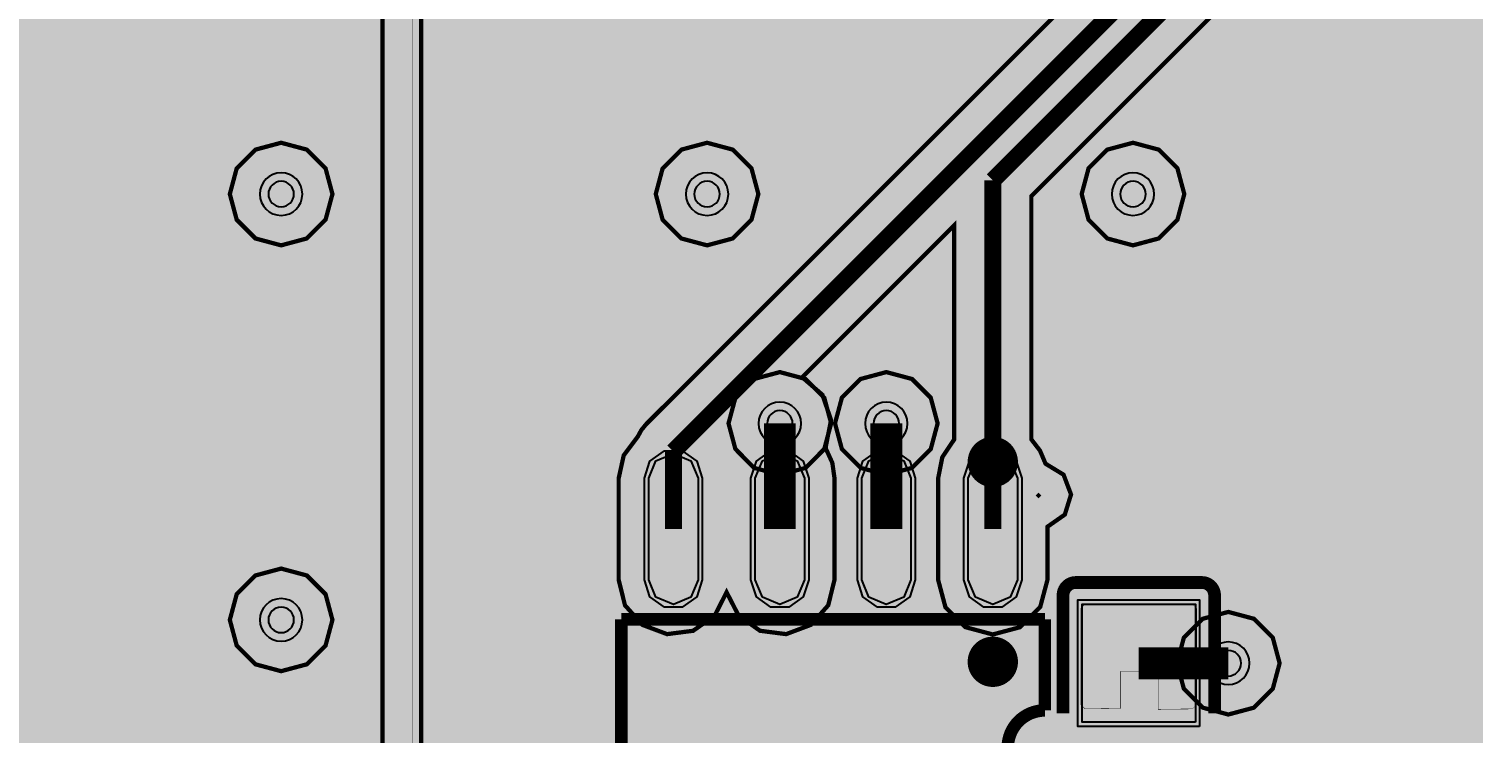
# Model space of a CAD drawing. Header units: millimetres. Extents: x -61 to 56, y -72 to 70.
# Drawn here: x -32.33 to -15.11, y -38.09 to -29.69 of the extents above; entities that cross this region are included whole.
import ezdxf

# ---------------------------------------------------------------- set-up
doc = ezdxf.new("R2010")
doc.units = ezdxf.units.MM
doc.header["$MEASUREMENT"] = 0
for name, color, linetype, true_color in [('02GND', 7, 'Continuous', 0x999966), ('03POWER', 7, 'Continuous', 0x008000), ('Bottom-Layer', 7, 'Continuous', 0x0000ff), ('Document-Layer', 7, 'Continuous', 0xffffff), ('Hole-Layer', 7, 'Continuous', 0x222222), ('Multi-Layer', 7, 'Continuous', 0xc0c0c0), ('Top-Layer', 7, 'Continuous', 0xff0000), ('Top-Paste-Mask-Layer', 7, 'Continuous', 0x808080), ('Top-Silkscreen-Layer', 7, 'Continuous', 0xffcc00), ('Top-Solder-Mask-Layer', 7, 'Continuous', 0x800080)]:
    doc.layers.add(name, color=color, linetype=linetype, true_color=true_color)

msp = doc.modelspace()

# ---------------------------------------------------------------- hatches: boundary and pattern name
at = {"layer": '02GND'}
for points in [[(-49.642, 52.153), (49.642, 52.153), (49.642, -62.142), (-49.642, -62.142)], [(-23.986, -34.398), (-23.904, -34.704), (-23.68, -34.929), (-23.374, -35.011), (-23.068, -34.929), (-22.844, -34.704), (-22.762, -34.398), (-22.844, -34.092), (-23.068, -33.868), (-23.374, -33.786), (-23.68, -33.868), (-23.904, -34.092)]]:
    msp.add_hatch(color=256, dxfattribs=at).paths.add_polyline_path(points)
at = {"layer": '03POWER'}
for points in [[(48.499, -56.042), (48.581, -56.348), (48.806, -56.572), (49.112, -56.654), (49.418, -56.571), (49.642, -56.346), (49.642, -62.142), (44.192, -62.142), (44.393, -61.957), (44.493, -61.703), (44.472, -61.43), (45.189, -61.704), (45.95, -61.804), (46.713, -61.727), (47.438, -61.475), (48.085, -61.064), (48.62, -60.514), (49.014, -59.855), (49.245, -59.123), (49.302, -58.358), (49.18, -57.601), (48.887, -56.892), (48.438, -56.269), (47.858, -55.767), (47.177, -55.412), (46.434, -55.224), (45.666, -55.212), (44.917, -55.378), (44.226, -55.712), (43.631, -56.196), (43.164, -56.805), (42.849, -57.504), (42.704, -58.258), (42.737, -59.024), (42.946, -59.763), (43.32, -60.433), (43.838, -60.999), (-43.362, -60.999), (-43.621, -61.056), (-43.831, -61.218), (-43.953, -61.453), (-43.964, -61.718), (-43.863, -61.963), (-43.667, -62.142), (-49.642, -62.142), (-49.642, -56.582), (-49.433, -56.797), (-49.148, -56.888), (-48.853, -56.832), (-49.162, -57.541), (-49.298, -58.303), (-49.253, -59.075), (-49.03, -59.816), (-48.641, -60.484), (-48.107, -61.044), (-47.458, -61.464), (-46.728, -61.722), (-45.959, -61.803), (-45.192, -61.703), (-44.469, -61.428), (-43.83, -60.992), (-43.31, -60.419), (-42.937, -59.741), (-42.732, -58.995), (-42.707, -58.222), (-42.861, -57.464), (-43.188, -56.763), (-43.668, -56.157), (-44.277, -55.679), (-44.979, -55.356), (-45.738, -55.205), (-46.511, -55.234), (-47.256, -55.443), (-47.932, -55.818), (-48.502, -56.341), (-48.5, -56.309), (-48.499, -56.277), (-48.499, 51.315), (-19.403, 51.315), (-19.629, 51.144), (-19.755, 50.889), (-19.751, 50.604), (-19.619, 50.352), (-19.388, 50.187), (-19.658, 49.977), (-19.773, 49.655), (-19.698, 49.322), (-19.455, 49.081), (-19.684, 48.858), (-19.769, 48.551), (-19.689, 48.242), (-19.463, 48.016), (-19.155, 47.934), (-18.847, 48.018), (-18.624, 48.246), (-18.545, 48.556), (-18.633, 48.863), (-18.864, 49.083), (-18.625, 49.324), (-18.551, 49.655), (-18.665, 49.975), (-18.931, 50.185), (-18.698, 50.349), (-18.565, 50.601), (-18.56, 50.887), (-18.685, 51.143), (-18.912, 51.315), (48.426, 51.315), (48.499, 51.242)], [(22.849, 14.008), (22.931, 13.703), (23.153, 13.479), (23.457, 13.396), (23.763, 13.475), (23.763, -5.557), (23.538, -5.683), (23.384, -5.89), (23.33, -6.142), (23.384, -6.394), (23.538, -6.602), (23.763, -6.727), (23.763, -10.399), (23.491, -10.504), (23.299, -10.723), (23.23, -11.006), (23.299, -11.289), (23.491, -11.508), (23.763, -11.613), (23.763, -18.066), (15.932, -25.896), (-24.557, -25.896), (-24.694, -25.924), (-24.811, -26.001), (-28.007, -29.198), (-28.085, -29.314), (-28.112, -29.451), (-28.112, -54.99), (-28.085, -55.127), (-28.007, -55.243), (-26.976, -56.274), (-26.86, -56.352), (-26.723, -56.379), (9.142, -56.379), (9.279, -56.352), (9.395, -56.274), (10.695, -54.974), (10.772, -54.858), (10.799, -54.721), (10.799, -52.307), (11.028, -52.521), (11.331, -52.594), (11.632, -52.508), (11.85, -52.284), (11.93, -51.982), (11.85, -51.68), (11.632, -51.456), (11.331, -51.37), (11.028, -51.443), (10.799, -51.657), (10.799, -47.227), (10.995, -47.422), (11.255, -47.511), (11.529, -47.477), (11.76, -47.326), (11.901, -47.089), (11.924, -46.815), (12.235, -46.82), (12.508, -46.673), (12.674, -46.41), (12.689, -46.1), (12.55, -45.822), (12.293, -45.648), (11.983, -45.623), (11.701, -45.753), (11.519, -46.004), (11.484, -46.313), (11.224, -46.297), (10.981, -46.391), (10.799, -46.577), (10.799, -42.147), (11.028, -42.361), (11.331, -42.434), (11.632, -42.348), (11.85, -42.124), (11.93, -41.822), (11.85, -41.52), (11.632, -41.296), (11.331, -41.21), (11.028, -41.283), (10.799, -41.497), (10.799, -38.045), (11.003, -37.842), (11.303, -37.861), (11.576, -37.736), (11.756, -37.495), (11.8, -37.198), (21.07, -37.198), (21.334, -37.337), (21.633, -37.334), (21.895, -37.19), (21.992, -37.155), (22.076, -37.093), (32.363, -26.806), (32.441, -26.689), (32.468, -26.552), (32.468, -1.1), (32.789, -1.031), (33.029, -0.805), (33.117, -0.489), (33.029, -0.172), (32.789, 0.054), (32.468, 0.122), (32.468, 3.331), (32.469, 3.354), (32.47, 3.377), (32.469, 3.4), (32.468, 3.422), (32.468, 16.054), (32.441, 16.191), (32.363, 16.308), (30.904, 17.766), (31.094, 18.043), (31.109, 18.378), (30.946, 18.671), (30.652, 18.834), (30.317, 18.817), (30.041, 18.627), (29.934, 18.688), (29.813, 18.709), (26.824, 18.709), (27.107, 18.822), (27.3, 19.057), (27.357, 19.356), (27.262, 19.645), (27.04, 19.853), (26.746, 19.928), (26.451, 19.853), (26.229, 19.645), (26.135, 19.356), (26.191, 19.057), (26.385, 18.822), (26.667, 18.709), (26.105, 18.709), (25.968, 18.682), (25.852, 18.604), (23.868, 16.62), (23.79, 16.504), (23.763, 16.367), (23.763, 14.541), (23.457, 14.62), (23.153, 14.537), (22.931, 14.313)], [(-27.652, -29.493), (-24.845, -26.686), (-24.698, -26.99), (-24.413, -27.17), (-24.076, -27.171), (-23.789, -26.994), (-23.64, -26.692), (-23.673, -26.356), (-14.651, -26.356), (-14.69, -26.649), (-14.588, -26.926), (-14.368, -27.123), (-14.082, -27.194), (-13.795, -27.123), (-13.575, -26.926), (-13.473, -26.649), (-13.513, -26.356), (-4.491, -26.356), (-4.53, -26.649), (-4.428, -26.926), (-4.208, -27.123), (-3.922, -27.194), (-3.635, -27.123), (-3.415, -26.926), (-3.313, -26.649), (-3.353, -26.356), (0.589, -26.356), (0.55, -26.649), (0.652, -26.926), (0.872, -27.123), (1.158, -27.194), (1.445, -27.123), (1.665, -26.926), (1.767, -26.649), (1.727, -26.356), (10.749, -26.356), (10.71, -26.649), (10.812, -26.926), (11.032, -27.123), (11.318, -27.194), (11.605, -27.123), (11.825, -26.926), (11.927, -26.649), (11.887, -26.356), (16.081, -26.356), (16.12, -26.348), (16.153, -26.326), (20.875, -21.604), (21.016, -21.903), (21.292, -22.085), (21.623, -22.097), (21.911, -21.935), (22.073, -21.646), (22.061, -21.316), (21.88, -21.04), (21.581, -20.898), (24.193, -18.286), (24.215, -18.253), (24.223, -18.214), (24.223, -11.485), (24.393, -11.272), (24.454, -11.006), (24.393, -10.74), (24.223, -10.527), (24.223, -6.686), (24.465, -6.461), (24.554, -6.142), (24.465, -5.824), (24.223, -5.598), (24.223, 16.325), (26.147, 18.249), (29.771, 18.249), (29.916, 18.105), (30.08, 17.805), (30.38, 17.64), (32.008, 16.012), (32.008, 14.546), (31.729, 14.664), (31.427, 14.633), (31.177, 14.461), (31.04, 14.19), (30.75, 14.208), (30.484, 14.091), (30.302, 13.864), (30.246, 13.578), (30.327, 13.299), (30.529, 13.089), (30.805, 12.996), (31.092, 13.04), (31.327, 13.213), (31.455, 13.474), (31.743, 13.455), (32.008, 13.571), (32.008, 9.466), (31.696, 9.588), (31.366, 9.526), (31.118, 9.301), (31.026, 8.978), (31.118, 8.656), (31.366, 8.43), (31.696, 8.369), (32.008, 8.49), (32.008, 3.97), (31.732, 3.976), (31.482, 3.86), (31.308, 3.646), (31.245, 3.377), (31.308, 3.108), (31.482, 2.894), (31.732, 2.778), (32.008, 2.783), (32.008, -0.131), (31.922, -0.301), (31.893, -0.489), (31.922, -0.676), (32.008, -0.846), (32.008, -10.854), (31.696, -10.732), (31.366, -10.794), (31.118, -11.019), (31.026, -11.342), (31.118, -11.664), (31.366, -11.89), (31.696, -11.951), (32.008, -11.83), (32.008, -15.934), (31.696, -15.812), (31.366, -15.874), (31.118, -16.099), (31.026, -16.422), (31.118, -16.744), (31.366, -16.97), (31.696, -17.031), (32.008, -16.91), (32.008, -26.094), (31.693, -25.972), (31.361, -26.036), (31.114, -26.267), (31.026, -26.593), (31.125, -26.916), (31.381, -27.137), (22.034, -36.485), (21.822, -36.236), (21.513, -36.131), (21.193, -36.2), (20.955, -36.424), (20.866, -36.738), (11.512, -36.738), (11.263, -36.651), (11, -36.678), (10.773, -36.812), (10.623, -37.03), (10.58, -37.29), (10.649, -37.545), (10.369, -37.825), (10.347, -37.858), (10.34, -37.897), (10.34, -54.679), (9.1, -55.919), (-26.681, -55.919), (-27.652, -54.948)], [(-29.934, -31.662), (-29.852, -31.968), (-29.628, -32.192), (-29.322, -32.274), (-29.016, -32.192), (-28.792, -31.968), (-28.71, -31.662), (-28.792, -31.356), (-29.016, -31.132), (-29.322, -31.05), (-29.628, -31.132), (-29.852, -31.356)], [(-24.854, -31.662), (-24.772, -31.968), (-24.548, -32.192), (-24.242, -32.274), (-23.936, -32.192), (-23.712, -31.968), (-23.63, -31.662), (-23.712, -31.356), (-23.936, -31.132), (-24.242, -31.05), (-24.548, -31.132), (-24.772, -31.356)], [(-19.774, -31.662), (-19.692, -31.968), (-19.468, -32.192), (-19.162, -32.274), (-18.856, -32.192), (-18.632, -31.968), (-18.55, -31.662), (-18.632, -31.356), (-18.856, -31.132), (-19.162, -31.05), (-19.468, -31.132), (-19.692, -31.356)], [(-22.716, -34.398), (-22.634, -34.704), (-22.41, -34.929), (-22.104, -35.011), (-21.798, -34.929), (-21.574, -34.704), (-21.492, -34.398), (-21.574, -34.092), (-21.798, -33.868), (-22.104, -33.786), (-22.41, -33.868), (-22.634, -34.092)], [(-29.934, -36.742), (-29.852, -37.048), (-29.628, -37.272), (-29.322, -37.354), (-29.016, -37.272), (-28.792, -37.048), (-28.71, -36.742), (-28.792, -36.436), (-29.016, -36.212), (-29.322, -36.13), (-29.628, -36.212), (-29.852, -36.436)], [(-18.637, -37.259), (-18.555, -37.565), (-18.331, -37.789), (-18.025, -37.871), (-17.719, -37.789), (-17.495, -37.565), (-17.413, -37.259), (-17.495, -36.953), (-17.719, -36.729), (-18.025, -36.647), (-18.331, -36.729), (-18.555, -36.953)]]:
    msp.add_hatch(color=256, dxfattribs=at).paths.add_polyline_path(points)
at = {"layer": 'Bottom-Layer'}
for points in [[(-49.642, -62.142), (-49.642, 52.153), (49.642, 52.153), (49.642, -62.142)], [(-23.986, -34.398), (-23.904, -34.704), (-23.68, -34.929), (-23.374, -35.011), (-23.068, -34.929), (-22.844, -34.704), (-22.762, -34.398), (-22.844, -34.092), (-23.068, -33.868), (-23.374, -33.786), (-23.68, -33.868), (-23.904, -34.092)]]:
    msp.add_hatch(color=256, dxfattribs=at).paths.add_polyline_path(points)
at = {"layer": 'Top-Layer'}
for points in [[(-49.642, -62.142), (-49.642, 52.153), (49.642, 52.153), (49.642, -62.142)], [(-24.969, -34.408), (-25.026, -34.478), (-25.069, -34.557), (-25.236, -34.78), (-25.296, -35.052), (-25.296, -36.264), (-25.221, -36.568), (-25.012, -36.802), (-24.719, -36.912), (-24.408, -36.872), (-24.151, -36.691), (-24.009, -36.412), (-23.866, -36.691), (-23.61, -36.872), (-23.299, -36.912), (-23.005, -36.802), (-22.797, -36.568), (-22.722, -36.264), (-22.722, -35.052), (-22.748, -34.868), (-22.825, -34.699), (-22.825, -34.67), (-22.763, -34.357), (-22.867, -34.056), (-23.108, -33.847), (-21.294, -32.033), (-21.294, -34.589), (-21.436, -34.801), (-21.486, -35.052), (-21.486, -36.264), (-21.399, -36.59), (-21.16, -36.829), (-20.834, -36.916), (-20.508, -36.829), (-20.269, -36.59), (-20.182, -36.264), (-20.182, -35.631), (-19.975, -35.486), (-19.901, -35.246), (-19.99, -35.01), (-20.205, -34.879), (-20.271, -34.723), (-20.374, -34.589), (-20.374, -31.688), (-17.56, -28.874), (-17.461, -28.725), (-17.426, -28.549), (-17.426, -25.417), (-17.284, -25.125), (-17.311, -24.801), (-9.613, -17.103), (-4.711, -17.103), (-4.536, -17.068), (-4.386, -16.968), (0.69, -11.892), (0.789, -11.743), (0.824, -11.567), (0.824, -0.235), (1.063, -0.088), (1.211, 0.149), (1.237, 0.428), (1.137, 0.69), (0.93, 0.879), (0.661, 0.957), (0.386, 0.906), (0.161, 0.739), (-0.063, 0.906), (-0.338, 0.957), (-0.607, 0.879), (-0.814, 0.69), (-0.914, 0.428), (-0.888, 0.149), (-0.74, -0.088), (-0.501, -0.235), (-0.501, -11.208), (-5.07, -15.777), (-9.972, -15.777), (-10.147, -15.812), (-10.297, -15.912), (-18.718, -24.333), (-18.766, -24.389), (-18.804, -24.452), (-19.003, -24.403), (-19.208, -24.423), (-19.208, -24.314), (-19.256, -24.135), (-19.387, -24.004), (-19.566, -23.956), (-20.566, -23.956), (-20.745, -24.004), (-20.876, -24.135), (-20.924, -24.314), (-20.924, -25.714), (-20.876, -25.893), (-20.745, -26.024), (-20.566, -26.072), (-19.566, -26.072), (-19.387, -26.024), (-19.256, -25.893), (-19.208, -25.714), (-19.208, -25.605), (-19.029, -25.626), (-18.853, -25.595), (-18.853, -26.714), (-18.965, -26.711), (-19.076, -26.728), (-19.076, -26.634), (-19.124, -26.454), (-19.255, -26.323), (-19.434, -26.275), (-20.566, -26.275), (-20.745, -26.323), (-20.876, -26.454), (-20.924, -26.634), (-20.924, -28.011), (-20.876, -28.19), (-20.745, -28.321), (-20.566, -28.369), (-19.434, -28.369), (-19.255, -28.321), (-19.124, -28.19), (-19.076, -28.011), (-19.076, -27.916), (-18.965, -27.933), (-18.853, -27.93), (-18.853, -28.292)], [(-24.938, -35.052), (-24.852, -34.844), (-24.644, -34.758), (-24.436, -34.844), (-24.35, -35.052), (-24.35, -36.264), (-24.436, -36.472), (-24.644, -36.558), (-24.852, -36.472), (-24.938, -36.264)], [(-23.668, -35.052), (-23.582, -34.844), (-23.374, -34.758), (-23.166, -34.844), (-23.08, -35.052), (-23.08, -36.264), (-23.166, -36.472), (-23.374, -36.558), (-23.582, -36.472), (-23.668, -36.264)], [(-22.398, -35.052), (-22.312, -34.844), (-22.104, -34.758), (-21.896, -34.844), (-21.81, -35.052), (-21.81, -36.264), (-21.896, -36.472), (-22.104, -36.558), (-22.312, -36.472), (-22.398, -36.264)], [(-21.128, -35.052), (-21.042, -34.844), (-20.834, -34.758), (-20.626, -34.844), (-20.54, -35.052), (-20.54, -36.264), (-20.626, -36.472), (-20.834, -36.558), (-21.042, -36.472), (-21.128, -36.264)], [(-20.319, -35.258), (-20.289, -35.228), (-20.259, -35.258), (-20.289, -35.288)], [(-20.319, -35.258), (-20.289, -35.228), (-20.259, -35.258), (-20.289, -35.288)], [(-18.418, -37.964), (-19.768, -37.964), (-19.768, -36.554), (-18.418, -36.554)]]:
    msp.add_hatch(color=256, dxfattribs=at).paths.add_polyline_path(points)
at = {"layer": 'Top-Paste-Mask-Layer'}
for points in [[(-24.938, -35.052), (-24.852, -34.844), (-24.644, -34.758), (-24.436, -34.844), (-24.35, -35.052), (-24.35, -36.264), (-24.436, -36.472), (-24.644, -36.558), (-24.852, -36.472), (-24.938, -36.264)], [(-23.668, -35.052), (-23.582, -34.844), (-23.374, -34.758), (-23.166, -34.844), (-23.08, -35.052), (-23.08, -36.264), (-23.166, -36.472), (-23.374, -36.558), (-23.582, -36.472), (-23.668, -36.264)], [(-22.398, -35.052), (-22.312, -34.844), (-22.104, -34.758), (-21.896, -34.844), (-21.81, -35.052), (-21.81, -36.264), (-21.896, -36.472), (-22.104, -36.558), (-22.312, -36.472), (-22.398, -36.264)], [(-21.128, -35.052), (-21.042, -34.844), (-20.834, -34.758), (-20.626, -34.844), (-20.54, -35.052), (-20.54, -36.264), (-20.626, -36.472), (-20.834, -36.558), (-21.042, -36.472), (-21.128, -36.264)], [(-19.733, -36.554), (-18.453, -36.554), (-18.403, -36.604), (-18.403, -37.754), (-18.453, -37.804), (-18.863, -37.809), (-18.863, -37.359), (-19.313, -37.359), (-19.313, -37.799), (-19.733, -37.804), (-19.783, -37.754), (-19.783, -36.604)], [(-19.733, -36.554), (-18.453, -36.554), (-18.403, -36.604), (-18.403, -37.754), (-18.453, -37.804), (-18.863, -37.809), (-18.863, -37.359), (-19.313, -37.359), (-19.313, -37.799), (-19.733, -37.804), (-19.783, -37.754), (-19.783, -36.604)]]:
    msp.add_hatch(color=256, dxfattribs=at).paths.add_polyline_path(points)
at = {"layer": 'Top-Solder-Mask-Layer'}
for points in [[(-24.989, -35.052), (-24.923, -34.849), (-24.75, -34.724), (-24.537, -34.724), (-24.365, -34.849), (-24.299, -35.052), (-24.299, -36.264), (-24.365, -36.467), (-24.537, -36.592), (-24.75, -36.592), (-24.923, -36.467), (-24.989, -36.264)], [(-23.719, -35.052), (-23.653, -34.849), (-23.48, -34.724), (-23.267, -34.724), (-23.095, -34.849), (-23.029, -35.052), (-23.029, -36.264), (-23.095, -36.467), (-23.267, -36.592), (-23.48, -36.592), (-23.653, -36.467), (-23.719, -36.264)], [(-22.449, -35.052), (-22.383, -34.849), (-22.21, -34.724), (-21.997, -34.724), (-21.825, -34.849), (-21.759, -35.052), (-21.759, -36.264), (-21.825, -36.467), (-21.997, -36.592), (-22.21, -36.592), (-22.383, -36.467), (-22.449, -36.264)], [(-21.179, -35.052), (-21.113, -34.849), (-20.94, -34.724), (-20.727, -34.724), (-20.555, -34.849), (-20.489, -35.052), (-20.489, -36.264), (-20.555, -36.467), (-20.727, -36.592), (-20.94, -36.592), (-21.113, -36.467), (-21.179, -36.264)], [(-18.367, -38.015), (-19.819, -38.015), (-19.819, -36.503), (-18.367, -36.503)]]:
    msp.add_hatch(color=256, dxfattribs=at).paths.add_polyline_path(points)

# ---------------------------------------------------------------- linework, layer by layer
at = {"layer": '02GND', "const_width": 0.0508}
msp.add_lwpolyline([(-23.986, -34.398), (-23.904, -34.704), (-23.68, -34.929), (-23.374, -35.011), (-23.068, -34.929), (-22.844, -34.704), (-22.762, -34.398), (-22.844, -34.092), (-23.068, -33.868), (-23.374, -33.786), (-23.68, -33.868), (-23.904, -34.092)], close=True, dxfattribs=at)
at = {"layer": '03POWER'}
for points, const_width in [([(-27.754, -29.451), (-24.557, -26.255), (16.081, -26.255), (24.121, -18.214), (24.121, 16.367), (26.105, 18.351), (29.813, 18.351), (32.11, 16.054), (32.11, -26.552), (21.822, -36.84), (11.498, -36.84), (10.441, -37.897), (10.441, -54.721), (9.142, -56.021), (-26.723, -56.021), (-27.754, -54.99)], 0.00508), ([(-29.934, -31.662), (-29.852, -31.968), (-29.628, -32.192), (-29.322, -32.274), (-29.016, -32.192), (-28.792, -31.968), (-28.71, -31.662), (-28.792, -31.356), (-29.016, -31.132), (-29.322, -31.05), (-29.628, -31.132), (-29.852, -31.356)], 0.0508), ([(-24.854, -31.662), (-24.772, -31.968), (-24.548, -32.192), (-24.242, -32.274), (-23.936, -32.192), (-23.712, -31.968), (-23.63, -31.662), (-23.712, -31.356), (-23.936, -31.132), (-24.242, -31.05), (-24.548, -31.132), (-24.772, -31.356)], 0.0508), ([(-19.774, -31.662), (-19.692, -31.968), (-19.468, -32.192), (-19.162, -32.274), (-18.856, -32.192), (-18.632, -31.968), (-18.55, -31.662), (-18.632, -31.356), (-18.856, -31.132), (-19.162, -31.05), (-19.468, -31.132), (-19.692, -31.356)], 0.0508), ([(-22.716, -34.398), (-22.634, -34.704), (-22.41, -34.929), (-22.104, -35.011), (-21.798, -34.929), (-21.574, -34.704), (-21.492, -34.398), (-21.574, -34.092), (-21.798, -33.868), (-22.104, -33.786), (-22.41, -33.868), (-22.634, -34.092)], 0.0508), ([(-29.934, -36.742), (-29.852, -37.048), (-29.628, -37.272), (-29.322, -37.354), (-29.016, -37.272), (-28.792, -37.048), (-28.71, -36.742), (-28.792, -36.436), (-29.016, -36.212), (-29.322, -36.13), (-29.628, -36.212), (-29.852, -36.436)], 0.0508), ([(-18.637, -37.259), (-18.555, -37.565), (-18.331, -37.789), (-18.025, -37.871), (-17.719, -37.789), (-17.495, -37.565), (-17.413, -37.259), (-17.495, -36.953), (-17.719, -36.729), (-18.025, -36.647), (-18.331, -36.729), (-18.555, -36.953)], 0.0508)]:
    msp.add_lwpolyline(points, close=True, dxfattribs=dict(at, const_width=const_width))
at = {"layer": '03POWER', "const_width": 0.0508}
for points in [[(15.932, -25.896), (-24.557, -25.896), (-24.694, -25.924), (-24.811, -26.001), (-28.007, -29.198), (-28.085, -29.314), (-28.112, -29.451), (-28.112, -54.99), (-28.085, -55.127), (-28.007, -55.243), (-26.976, -56.274), (-26.86, -56.352), (-26.723, -56.379), (9.142, -56.379)], [(9.1, -55.919), (-26.681, -55.919), (-27.652, -54.948), (-27.652, -29.493), (-24.845, -26.686), (-24.698, -26.99), (-24.413, -27.17), (-24.076, -27.171), (-23.789, -26.994), (-23.64, -26.692), (-23.673, -26.356), (-14.651, -26.356)]]:
    msp.add_lwpolyline(points, dxfattribs=at)
at = {"layer": 'Bottom-Layer', "const_width": 0.0508}
msp.add_lwpolyline([(-23.986, -34.398), (-23.904, -34.704), (-23.68, -34.929), (-23.374, -35.011), (-23.068, -34.929), (-22.844, -34.704), (-22.762, -34.398), (-22.844, -34.092), (-23.068, -33.868), (-23.374, -33.786), (-23.68, -33.868), (-23.904, -34.092)], close=True, dxfattribs=at)
at = {"layer": 'Document-Layer', "const_width": 0.3}
msp.add_lwpolyline([(-20.984, -34.858, -1), (-20.684, -34.858, -1)], format="xyb", close=True, dxfattribs=at)
msp.add_lwpolyline([(-20.984, -34.858, -1), (-20.684, -34.858, -1)], format="xyb", close=True, dxfattribs=at)
at = {"layer": 'Hole-Layer'}
for points in [[(-29.474, -31.662, 1), (-29.169, -31.662, 1)], [(-24.394, -31.662, 1), (-24.089, -31.662, 1)], [(-19.314, -31.662, 1), (-19.009, -31.662, 1)], [(-23.526, -34.398, 1), (-23.221, -34.398, 1)], [(-22.256, -34.398, 1), (-21.951, -34.398, 1)], [(-29.474, -36.742, 1), (-29.169, -36.742, 1)], [(-18.178, -37.259, 1), (-17.873, -37.259, 1)]]:
    msp.add_lwpolyline(points, format="xyb", close=True, dxfattribs=at)
at = {"layer": 'Multi-Layer'}
for points in [[(-29.576, -31.662, 1), (-29.068, -31.662, 1)], [(-24.496, -31.662, 1), (-23.988, -31.662, 1)], [(-19.416, -31.662, 1), (-18.908, -31.662, 1)], [(-23.628, -34.398, 1), (-23.12, -34.398, 1)], [(-22.358, -34.398, 1), (-21.85, -34.398, 1)], [(-29.576, -36.742, 1), (-29.068, -36.742, 1)], [(-18.279, -37.259, 1), (-17.771, -37.259, 1)]]:
    msp.add_lwpolyline(points, format="xyb", close=True, dxfattribs=at)
at = {"layer": 'Top-Layer'}
for points, const_width in [([(-18.853, -28.292), (-24.969, -34.408), (-25.026, -34.478), (-25.069, -34.557), (-25.236, -34.78), (-25.296, -35.052), (-25.296, -36.264), (-25.221, -36.568), (-25.012, -36.802), (-24.719, -36.912), (-24.408, -36.872), (-24.151, -36.691), (-24.009, -36.412), (-23.866, -36.691), (-23.61, -36.872), (-23.299, -36.912), (-23.005, -36.802), (-22.797, -36.568), (-22.722, -36.264), (-22.722, -35.052), (-22.748, -34.868), (-22.825, -34.699), (-22.825, -34.67), (-22.763, -34.357), (-22.867, -34.056), (-23.108, -33.847), (-21.294, -32.033), (-21.294, -34.589), (-21.436, -34.801), (-21.486, -35.052), (-21.486, -36.264), (-21.399, -36.59), (-21.16, -36.829), (-20.834, -36.916), (-20.508, -36.829), (-20.269, -36.59), (-20.182, -36.264), (-20.182, -35.631), (-19.975, -35.486), (-19.901, -35.246), (-19.99, -35.01), (-20.205, -34.879), (-20.271, -34.723), (-20.374, -34.589), (-20.374, -31.688), (-17.56, -28.874)], 0.0508), ([(-18.393, -28.482), (-24.644, -34.733)], 0.203), ([(-20.834, -31.498), (-17.885, -28.549)], 0.203), ([(-20.834, -35.658), (-20.834, -31.498)], 0.203), ([(-23.374, -35.658), (-23.374, -34.398)], 0.381), ([(-22.104, -35.658), (-22.104, -34.398)], 0.381), ([(-24.644, -35.658), (-24.644, -34.733)], 0.203), ([(-18.025, -37.259), (-19.093, -37.259)], 0.381)]:
    msp.add_lwpolyline(points, dxfattribs=dict(at, const_width=const_width))
for points in [[(-24.938, -35.052), (-24.852, -34.844), (-24.644, -34.758), (-24.436, -34.844), (-24.35, -35.052), (-24.35, -36.264), (-24.436, -36.472), (-24.644, -36.558), (-24.852, -36.472), (-24.938, -36.264)], [(-23.668, -35.052), (-23.582, -34.844), (-23.374, -34.758), (-23.166, -34.844), (-23.08, -35.052), (-23.08, -36.264), (-23.166, -36.472), (-23.374, -36.558), (-23.582, -36.472), (-23.668, -36.264)], [(-22.398, -35.052), (-22.312, -34.844), (-22.104, -34.758), (-21.896, -34.844), (-21.81, -35.052), (-21.81, -36.264), (-21.896, -36.472), (-22.104, -36.558), (-22.312, -36.472), (-22.398, -36.264)], [(-21.128, -35.052), (-21.042, -34.844), (-20.834, -34.758), (-20.626, -34.844), (-20.54, -35.052), (-20.54, -36.264), (-20.626, -36.472), (-20.834, -36.558), (-21.042, -36.472), (-21.128, -36.264)], [(-18.418, -37.964), (-19.768, -37.964), (-19.768, -36.554), (-18.418, -36.554)]]:
    msp.add_lwpolyline(points, close=True, dxfattribs=at)
at = {"layer": 'Top-Layer', "const_width": 0.00508}
msp.add_lwpolyline([(-20.319, -35.258), (-20.289, -35.228), (-20.259, -35.258), (-20.289, -35.288)], close=True, dxfattribs=at)
msp.add_lwpolyline([(-20.319, -35.258), (-20.289, -35.228), (-20.259, -35.258), (-20.289, -35.288)], close=True, dxfattribs=at)
at = {"layer": 'Top-Paste-Mask-Layer'}
for points in [[(-24.938, -35.052), (-24.852, -34.844), (-24.644, -34.758), (-24.436, -34.844), (-24.35, -35.052), (-24.35, -36.264), (-24.436, -36.472), (-24.644, -36.558), (-24.852, -36.472), (-24.938, -36.264)], [(-23.668, -35.052), (-23.582, -34.844), (-23.374, -34.758), (-23.166, -34.844), (-23.08, -35.052), (-23.08, -36.264), (-23.166, -36.472), (-23.374, -36.558), (-23.582, -36.472), (-23.668, -36.264)], [(-22.398, -35.052), (-22.312, -34.844), (-22.104, -34.758), (-21.896, -34.844), (-21.81, -35.052), (-21.81, -36.264), (-21.896, -36.472), (-22.104, -36.558), (-22.312, -36.472), (-22.398, -36.264)], [(-21.128, -35.052), (-21.042, -34.844), (-20.834, -34.758), (-20.626, -34.844), (-20.54, -35.052), (-20.54, -36.264), (-20.626, -36.472), (-20.834, -36.558), (-21.042, -36.472), (-21.128, -36.264)]]:
    msp.add_lwpolyline(points, close=True, dxfattribs=at)
at = {"layer": 'Top-Paste-Mask-Layer', "const_width": 0.00508}
msp.add_lwpolyline([(-19.733, -36.554), (-18.453, -36.554), (-18.403, -36.604), (-18.403, -37.754), (-18.453, -37.804), (-18.863, -37.809), (-18.863, -37.359), (-19.313, -37.359), (-19.313, -37.799), (-19.733, -37.804), (-19.783, -37.754), (-19.783, -36.604)], close=True, dxfattribs=at)
msp.add_lwpolyline([(-19.733, -36.554), (-18.453, -36.554), (-18.403, -36.604), (-18.403, -37.754), (-18.453, -37.804), (-18.863, -37.809), (-18.863, -37.359), (-19.313, -37.359), (-19.313, -37.799), (-19.733, -37.804), (-19.783, -37.754), (-19.783, -36.604)], close=True, dxfattribs=at)
at = {"layer": 'Top-Silkscreen-Layer'}
for points, const_width in [([(-19.844, -36.296, 0.414), (-19.996, -36.448)], 0.152), ([(-19.844, -36.296, 0.414), (-19.996, -36.448)], 0.152), ([(-18.189, -36.448, 0.414), (-18.342, -36.296)], 0.152), ([(-18.189, -36.448, 0.414), (-18.342, -36.296)], 0.152), ([(-20.213, -37.822, 1), (-20.213, -38.707)], 0.15), ([(-20.213, -37.822, 1), (-20.213, -38.707)], 0.15)]:
    msp.add_lwpolyline(points, format="xyb", dxfattribs=dict(at, const_width=const_width))
for points, const_width in [([(-18.342, -36.296), (-19.844, -36.296)], 0.152), ([(-18.342, -36.296), (-19.844, -36.296)], 0.152), ([(-19.996, -36.448), (-19.996, -37.858)], 0.152), ([(-19.996, -36.448), (-19.996, -37.858)], 0.152), ([(-18.189, -37.858), (-18.189, -36.448)], 0.152), ([(-18.189, -37.858), (-18.189, -36.448)], 0.152), ([(-20.213, -36.736), (-25.265, -36.736)], 0.15), ([(-25.265, -36.736), (-24.806, -36.736)], 0.15), ([(-25.265, -39.779), (-25.265, -36.736)], 0.15), ([(-20.213, -36.736), (-25.265, -36.736)], 0.15), ([(-25.265, -36.736), (-24.806, -36.736)], 0.15), ([(-25.265, -39.779), (-25.265, -36.736)], 0.15), ([(-24.481, -36.736), (-23.536, -36.736)], 0.15), ([(-24.481, -36.736), (-23.536, -36.736)], 0.15), ([(-23.211, -36.736), (-22.266, -36.736)], 0.15), ([(-23.211, -36.736), (-22.266, -36.736)], 0.15), ([(-21.941, -36.736), (-20.996, -36.736)], 0.15), ([(-21.941, -36.736), (-20.996, -36.736)], 0.15), ([(-20.671, -36.736), (-20.213, -36.736)], 0.15), ([(-20.671, -36.736), (-20.213, -36.736)], 0.15), ([(-20.213, -37.822), (-20.213, -36.736)], 0.15), ([(-20.213, -37.822), (-20.213, -36.736)], 0.15)]:
    msp.add_lwpolyline(points, dxfattribs=dict(at, const_width=const_width))
at = {"layer": 'Top-Silkscreen-Layer', "const_width": 0.3}
msp.add_lwpolyline([(-20.984, -37.242, -1), (-20.684, -37.242, -1)], format="xyb", close=True, dxfattribs=at)
msp.add_lwpolyline([(-20.984, -37.242, -1), (-20.684, -37.242, -1)], format="xyb", close=True, dxfattribs=at)
at = {"layer": 'Top-Solder-Mask-Layer'}
for points in [[(-24.989, -35.052), (-24.923, -34.849), (-24.75, -34.724), (-24.537, -34.724), (-24.365, -34.849), (-24.299, -35.052), (-24.299, -36.264), (-24.365, -36.467), (-24.537, -36.592), (-24.75, -36.592), (-24.923, -36.467), (-24.989, -36.264)], [(-23.719, -35.052), (-23.653, -34.849), (-23.48, -34.724), (-23.267, -34.724), (-23.095, -34.849), (-23.029, -35.052), (-23.029, -36.264), (-23.095, -36.467), (-23.267, -36.592), (-23.48, -36.592), (-23.653, -36.467), (-23.719, -36.264)], [(-22.449, -35.052), (-22.383, -34.849), (-22.21, -34.724), (-21.997, -34.724), (-21.825, -34.849), (-21.759, -35.052), (-21.759, -36.264), (-21.825, -36.467), (-21.997, -36.592), (-22.21, -36.592), (-22.383, -36.467), (-22.449, -36.264)], [(-21.179, -35.052), (-21.113, -34.849), (-20.94, -34.724), (-20.727, -34.724), (-20.555, -34.849), (-20.489, -35.052), (-20.489, -36.264), (-20.555, -36.467), (-20.727, -36.592), (-20.94, -36.592), (-21.113, -36.467), (-21.179, -36.264)], [(-18.367, -38.015), (-19.819, -38.015), (-19.819, -36.503), (-18.367, -36.503)]]:
    msp.add_lwpolyline(points, close=True, dxfattribs=at)

doc.saveas('drawing.dxf')
